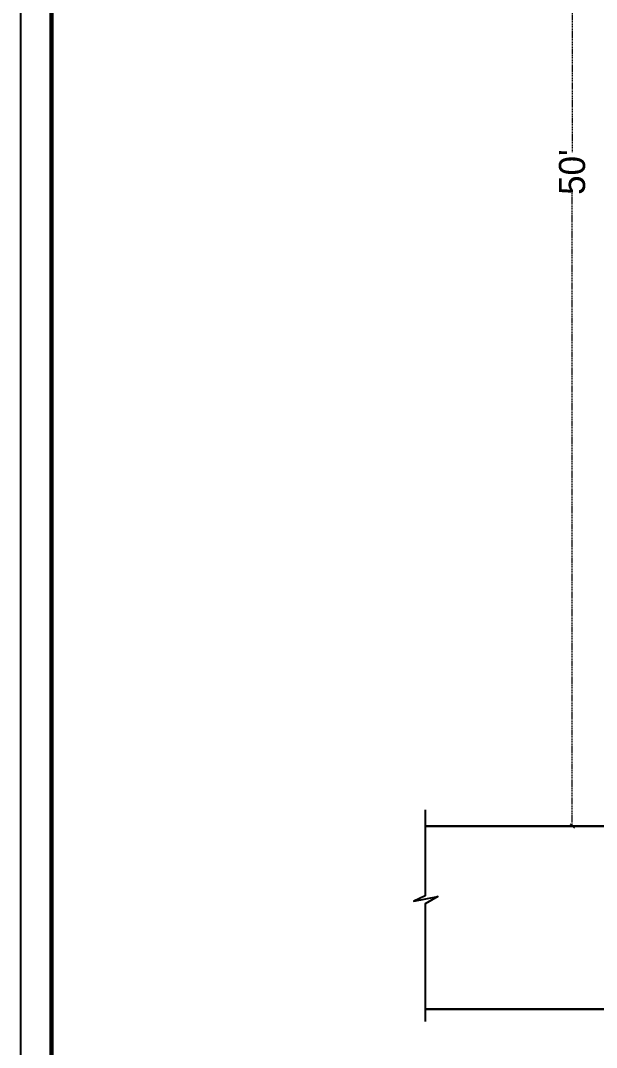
# Model space of a CAD drawing. Header units: millimetres. Extents: x -6808 to 215771, y -89660 to -16303.
# Drawn here: x 107378.4 to 107642.7, y -50129 to -49657.9 of the extents above; entities that cross this region are included whole.
import ezdxf

# ---------------------------------------------------------------- set-up
doc = ezdxf.new("R2010")
doc.units = ezdxf.units.MM
doc.header["$PDMODE"] = 35
doc.linetypes.add('DASHED', pattern=[0.75, 0.5, -0.25])
doc.layers.get('0').update_dxf_attribs({"color": 8})
doc.layers.add('dim2', color=6, linetype='Continuous', lineweight=20)
doc.layers.add('FORMAT', color=7, linetype='Continuous')
doc.styles.add('SAJ', font='eurr____.ttf')
doc.dimstyles.new('SAJ', dxfattribs={"dimtxt": 5, "dimasz": 2, "dimexe": 1, "dimexo": 1, "dimgap": 0.09375, "dimtad": 0, "dimdec": 1, "dimzin": 0, "dimdsep": 46, "dimlunit": 4, "dimtxsty": 'SAJ', "dimblk": 'OBLIQUE', "dimcen": 0.125, "dimdle": 0.375, "dimadec": 0, "dimazin": 0, "dimtfac": 1, "dimtdec": 1, "dimtofl": 0, "dimtmove": 0, "dimatfit": 3, "dimldrblk": 'OBLIQUE', "dimfxl": 1, "dimtolj": 1, "dimtzin": 0, "dimlwd": 5, "dimlwe": 5, "dimarcsym": 1})

# ---------------------------------------------------------------- blocks, each defined once
blk = doc.blocks.new('_Oblique')
at = {"color": 0, "linetype": 'ByBlock', "lineweight": -2}
blk.add_line((-0.5, -0.5), (0.5, 0.5), dxfattribs=at)
blk = doc.blocks.new('*D625')
at = {"layer": 'Defpoints', "color": 0, "transparency": 16777216}
for p in [(107631.53, -49427.41), (107652.21, -49427.41), (107652.21, -50027.41)]:
    blk.add_point(p, dxfattribs=at)
at = {"layer": 'dim2', "color": 0, "linetype": 'DASHED', "lineweight": 5, "transparency": 16777216}
for p, q in [((107651.21, -49427.41), (107630.53, -49427.41)), ((107631.53, -49427.04), (107631.53, -49718.32)), ((107631.53, -50027.79), (107631.53, -49736.51)), ((107651.21, -50027.41), (107630.53, -50027.41))]:
    blk.add_line(p, q, dxfattribs=at)
at = {"layer": 'dim2', "color": 0, "lineweight": 5, "transparency": 16777216, "xscale": 2, "yscale": 2, "zscale": 2}
for p, rotation in [((107631.53, -49427.41), 90), ((107631.53, -50027.41), 270)]:
    blk.add_blockref('_Oblique', p, dxfattribs=dict(at, rotation=rotation))
at = {"layer": 'dim2', "color": 0, "transparency": 16777216, "insert": (107631.53, -49727.41), "char_height": 12, "attachment_point": 5, "rotation": 90, "style": 'SAJ'}
blk.add_mtext("\\A1;50'", dxfattribs=at)

msp = doc.modelspace()

# ---------------------------------------------------------------- linework, layer by layer
msp.add_lwpolyline([(107564.021, -50019.898), (107564.021, -50059.456), (107558.847, -50061.852), (107569.883, -50059.666), (107564.053, -50063.122), (107564.053, -50117.039)])
at = {"lineweight": 30}
for points in [[(107652.213, -50027.415), (107564.021, -50027.415)], [(108003.866, -50111.415), (107564.053, -50111.415)]]:
    msp.add_lwpolyline(points, dxfattribs=at)
at = {"layer": 'FORMAT', "color": 0}
msp.add_lwpolyline([(107378.399, -49333.38), (107378.399, -50289.861), (108051.977, -50289.861), (108051.977, -49333.38)], close=True, dxfattribs=at)
msp.add_lwpolyline([(107378.399, -49333.38), (107378.399, -50289.861), (108051.977, -50289.861), (108051.977, -49333.38)], close=True, dxfattribs=at)
at = {"layer": 'FORMAT', "color": 0, "const_width": 1.975}
msp.add_lwpolyline([(107392.576, -49347.557), (107392.576, -50275.684), (108037.8, -50275.684), (108037.8, -49347.557)], close=True, dxfattribs=at)
msp.add_lwpolyline([(107392.576, -49347.557), (107392.576, -50275.684), (108037.8, -50275.684), (108037.8, -49347.557)], close=True, dxfattribs=at)

# ---------------------------------------------------------------- dimensions: what is measured, and where the dimension line sits
at = {"layer": 'dim2'}
dim = msp.add_aligned_dim(p1=(107652.213, -50027.415), p2=(107652.213, -49427.415), distance=20.682, dimstyle='SAJ', override={"dimtxt": 12}, dxfattribs=at)
dim.commit()
dim.dimension.update_dxf_attribs({"geometry": '*D625', "text_midpoint": (107631.531, -49727.415)})

doc.saveas('drawing.dxf')
